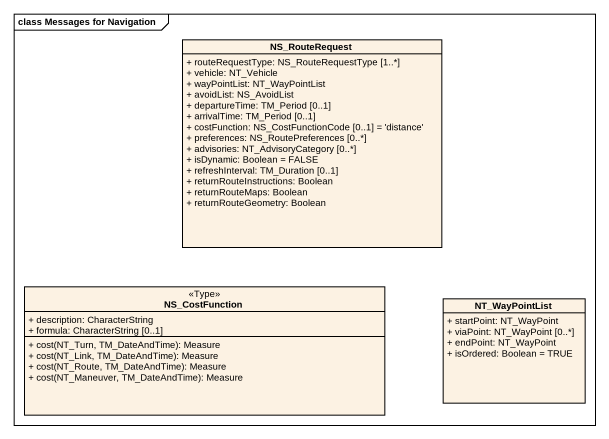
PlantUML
@startuml
mainframe class Messages for Navigation
hide circle
hide empty members
skinparam classAttributeIconSize 0
class NS_RouteRequest {
  + routeRequestType: NS_RouteRequestType [1..*]
  + vehicle: NT_Vehicle
  + wayPointList: NT_WayPointList
  + avoidList: NS_AvoidList
  + departureTime: TM_Period [0..1]
  + arrivalTime: TM_Period [0..1]
  + costFunction: NS_CostFunctionCode [0..1] = 'distance'
  + preferences: NS_RoutePreferences [0..*]
  + advisories: NT_AdvisoryCategory [0..*]
  + isDynamic: Boolean = FALSE
  + refreshInterval: TM_Duration [0..1]
  + returnRouteInstructions: Boolean
  + returnRouteMaps: Boolean
  + returnRouteGeometry: Boolean
}
class NS_CostFunction <<Type>> {
  + description: CharacterString
  + formula: CharacterString [0..1]
  + cost(NT_Turn, TM_DateAndTime): Measure
  + cost(NT_Link, TM_DateAndTime): Measure
  + cost(NT_Route, TM_DateAndTime): Measure
  + cost(NT_Maneuver, TM_DateAndTime): Measure
}
class NT_WayPointList {
  + startPoint: NT_WayPoint
  + viaPoint: NT_WayPoint [0..*]
  + endPoint: NT_WayPoint
  + isOrdered: Boolean = TRUE
}
@enduml
